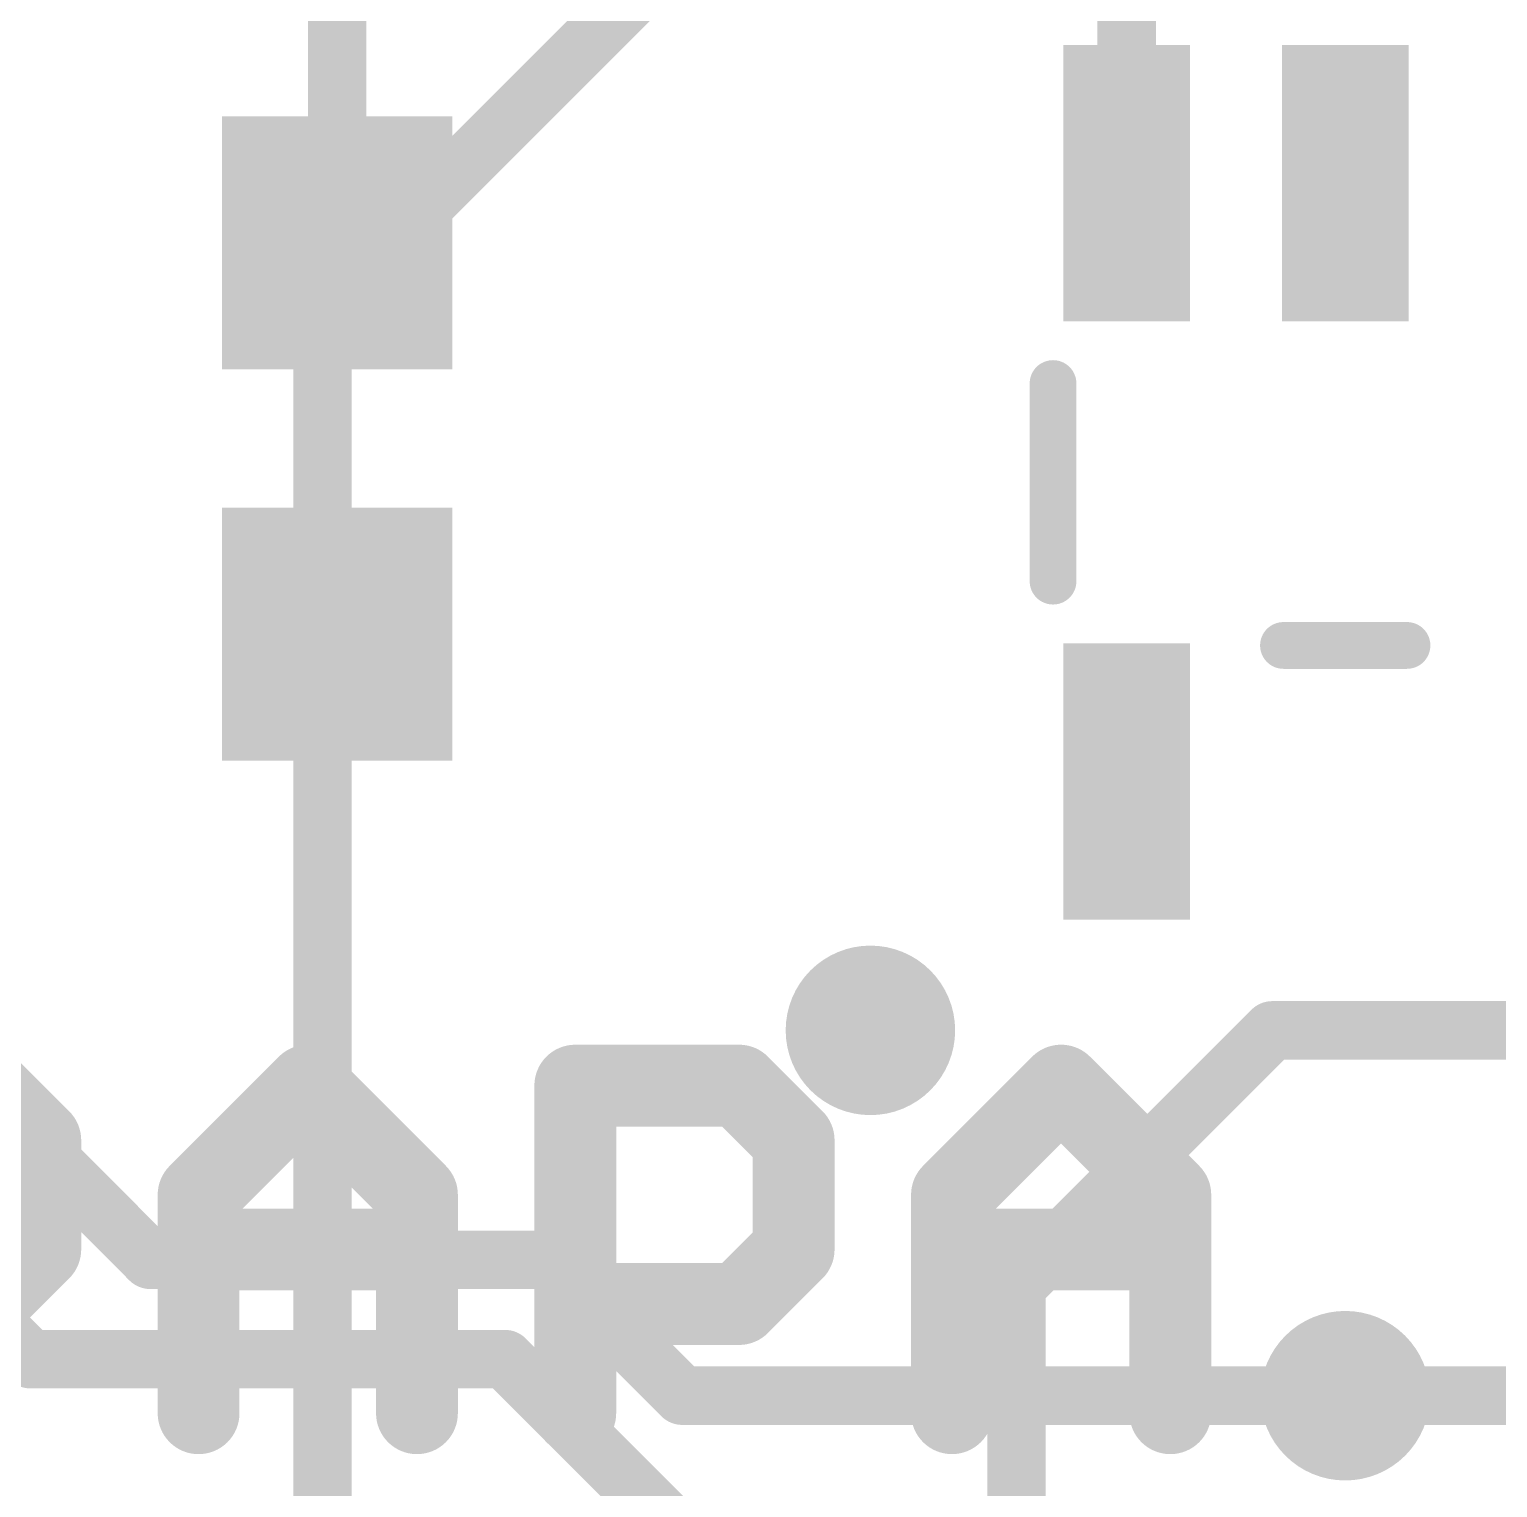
# Model space of a CAD drawing. Extents: x -11.6 to 46, y -5.8 to 74.7.
# Drawn here: x 21.11 to 27.49, y 49.77 to 56.1 of the extents above; entities that cross this region are included whole.
import ezdxf

# ---------------------------------------------------------------- set-up
doc = ezdxf.new("R2010")
doc.units = 0
for name, color, linetype in [('1', 12, 'CONTINUOUS'), ('16', 132, 'CONTINUOUS'), ('18', 110, 'CONTINUOUS'), ('21', 41, 'CONTINUOUS')]:
    doc.layers.add(name, color=color, linetype=linetype)

# ---------------------------------------------------------------- blocks, each defined once
blk = doc.blocks.new('RECT')
blk.add_solid([(-0.5, -0.5), (0.5, -0.5), (-0.5, 0.5), (0.5, 0.5)])
blk = doc.blocks.new('ROUNDV')
at = {"const_width": 0.5}
blk.add_lwpolyline([(0, -0.25, 1), (0, 0.25, 1), (0, -0.25)], format="xyb", dxfattribs=at)

msp = doc.modelspace()

# ---------------------------------------------------------------- linework, layer by layer
at = {"layer": '1', "const_width": 0.254}
for points in [[(25.8788, 55.4338), (25.8788, 56.4858)], [(22.4473, 55.1743), (22.4473, 56.2293)], [(20.1613, 52.2288), (21.6345, 50.7555)], [(19.3675, 52.07), (21.1137, 50.3238)], [(21.6345, 50.7555), (23.3564, 50.7555)], [(23.3564, 50.7555), (23.9469, 50.165)], [(21.1137, 50.3238), (23.1775, 50.3238)], [(23.1775, 50.3238), (25.4, 48.1013)], [(23.9469, 50.165), (26.8288, 50.165)]]:
    msp.add_lwpolyline(points, dxfattribs=at)
at = {"layer": '1', "const_width": 0.127}
for points in [[(25.8152, 55.4338, 1), (25.9423, 55.4338)], [(22.3837, 55.1743, 1), (22.5108, 55.1743)], [(21.6345, 50.819, 1), (21.6345, 50.6921)], [(21.5895, 50.7106, 1), (21.6794, 50.8005)], [(23.4013, 50.8005, 1), (23.3115, 50.7106)], [(23.3564, 50.6921, 1), (23.3564, 50.819)], [(21.1137, 50.3873, 1), (21.1137, 50.2603)], [(21.0688, 50.2788, 1), (21.1587, 50.3687)], [(23.2224, 50.3687, 1), (23.1326, 50.2788)], [(23.1775, 50.2603, 1), (23.1775, 50.3873)], [(23.9469, 50.2285, 1), (23.9469, 50.1015)], [(26.8288, 50.1015, 1), (26.8288, 50.2285)], [(23.902, 50.1201, 1), (23.9918, 50.2099)]]:
    msp.add_lwpolyline(points, format="xyb", dxfattribs=at)
at = {"layer": '16', "const_width": 0.254}
for points in [[(22.3838, 54.8957), (24.003, 56.515)], [(22.3838, 47.3075), (22.3838, 54.8957)], [(26.5113, 51.7525), (25.4, 50.6412)], [(26.5113, 51.7525), (33.02, 51.7525)], [(25.4, 50.6412), (25.4, 49.53)], [(26.8288, 50.165), (36.195, 50.165)]]:
    msp.add_lwpolyline(points, dxfattribs=at)
at = {"layer": '16', "const_width": 0.127}
for points in [[(22.4473, 54.8957, 1), (22.3203, 54.8957)], [(22.3388, 54.9407, 1), (22.4287, 54.8508)], [(26.5113, 51.816, 1), (26.5113, 51.689)], [(26.5562, 51.7076, 1), (26.4663, 51.7974)], [(25.4635, 50.6412, 1), (25.3365, 50.6412)], [(25.3551, 50.6862, 1), (25.4449, 50.5963)], [(26.8288, 50.2285, 1), (26.8288, 50.1015)]]:
    msp.add_lwpolyline(points, format="xyb", dxfattribs=at)
at = {"layer": '21'}
for points, const_width in [([(25.5587, 53.7044), (25.5587, 54.5632)], 0.2032), ([(27.0972, 53.425), (26.5603, 53.425)], 0.2032), ([(20.9198, 51.5124), (21.1571, 51.2751)], 0.3556), ([(21.8451, 51.0379), (22.3197, 51.5124)], 0.3556), ([(22.3197, 51.5124), (22.7942, 51.0379)], 0.3556), ([(23.4823, 50.0888), (23.4823, 51.5124)], 0.3556), ([(23.4823, 51.5124), (24.1941, 51.5124)], 0.3556), ([(24.1941, 51.5124), (24.4314, 51.2751)], 0.3556), ([(25.1195, 51.0379), (25.594, 51.5124)], 0.3556), ([(25.594, 51.5124), (26.0685, 51.0379)], 0.3556), ([(21.1571, 51.2751), (21.1571, 50.8006)], 0.3556), ([(24.4314, 51.2751), (24.4314, 50.8006)], 0.3556), ([(21.8451, 50.0888), (21.8451, 51.0379)], 0.3556), ([(22.7942, 51.0379), (22.7942, 50.0888)], 0.3556), ([(25.1195, 50.0888), (25.1195, 51.0379)], 0.3556), ([(26.0685, 51.0379), (26.0685, 50.0888)], 0.3556), ([(21.1571, 50.8006), (20.9198, 50.5633)], 0.3556), ([(21.8451, 50.8006), (22.7942, 50.8006)], 0.3556), ([(24.4314, 50.8006), (24.1941, 50.5633)], 0.3556), ([(25.1195, 50.8006), (26.0685, 50.8006)], 0.3556), ([(24.1941, 50.5633), (23.4823, 50.5633)], 0.3556)]:
    msp.add_lwpolyline(points, dxfattribs=dict(at, const_width=const_width))
for points, const_width in [([(25.6095, 54.5632, 1), (25.508, 54.5632)], 0.1016), ([(25.508, 53.7044, 1), (25.6095, 53.7044)], 0.1016), ([(26.5603, 53.4758, 1), (26.5603, 53.3742)], 0.1016), ([(27.0972, 53.3742, 1), (27.0972, 53.4758)], 0.1016), ([(22.3825, 51.5753, 1), (22.2568, 51.4496)], 0.1778), ([(22.3825, 51.4496, 1), (22.2568, 51.5753)], 0.1778), ([(23.5712, 51.5124, 1), (23.3934, 51.5124)], 0.1778), ([(23.4823, 51.6013, 1), (23.4823, 51.4235)], 0.1778), ([(24.257, 51.5753, 1), (24.1312, 51.4496)], 0.1778), ([(24.1941, 51.4235, 1), (24.1941, 51.6013)], 0.1778), ([(25.6568, 51.5753, 1), (25.5311, 51.4496)], 0.1778), ([(25.6568, 51.4496, 1), (25.5311, 51.5753)], 0.1778), ([(21.246, 51.2751, 1), (21.0682, 51.2751)], 0.1778), ([(24.5203, 51.2751, 1), (24.3425, 51.2751)], 0.1778), ([(21.0942, 51.2123, 1), (21.2199, 51.338)], 0.1778), ([(24.3685, 51.2123, 1), (24.4942, 51.338)], 0.1778), ([(21.934, 51.0379, 1), (21.7562, 51.0379)], 0.1778), ([(21.7823, 51.1007, 1), (21.908, 50.975)], 0.1778), ([(22.8831, 51.0379, 1), (22.7053, 51.0379)], 0.1778), ([(22.7314, 50.975, 1), (22.8571, 51.1007)], 0.1778), ([(25.2083, 51.0379, 1), (25.0306, 51.0379)], 0.1778), ([(25.0566, 51.1007, 1), (25.1823, 50.975)], 0.1778), ([(26.1574, 51.0379, 1), (25.9796, 51.0379)], 0.1778), ([(26.0057, 50.975, 1), (26.1314, 51.1007)], 0.1778), ([(21.2199, 50.7377, 1), (21.0942, 50.8635)], 0.1778), ([(21.8451, 50.8895, 1), (21.8451, 50.7117)], 0.1778), ([(22.7942, 50.7117, 1), (22.7942, 50.8895)], 0.1778), ([(24.4942, 50.7377, 1), (24.3685, 50.8635)], 0.1778), ([(25.1195, 50.8895, 1), (25.1195, 50.7117)], 0.1778), ([(26.0685, 50.7117, 1), (26.0685, 50.8895)], 0.1778), ([(21.0682, 50.8006, 1), (21.246, 50.8006)], 0.1778), ([(24.3425, 50.8006, 1), (24.5203, 50.8006)], 0.1778), ([(23.4823, 50.6522, 1), (23.4823, 50.4744)], 0.1778), ([(24.1941, 50.4744, 1), (24.1941, 50.6522)], 0.1778), ([(24.1312, 50.6262, 1), (24.257, 50.5005)], 0.1778), ([(21.7562, 50.0888, 1), (21.934, 50.0888)], 0.1778), ([(22.7053, 50.0888, 1), (22.8831, 50.0888)], 0.1778), ([(23.3934, 50.0888, 1), (23.5712, 50.0888)], 0.1778), ([(25.0306, 50.0888, 1), (25.2083, 50.0888)], 0.1778), ([(25.9796, 50.0888, 1), (26.1574, 50.0888)], 0.1778)]:
    msp.add_lwpolyline(points, format="xyb", dxfattribs=dict(at, const_width=const_width))

# ---------------------------------------------------------------- block references
at = {"layer": '1', "xscale": 0.55, "yscale": 1.2, "rotation": 180}
for p in [(25.8788, 55.4338), (26.8288, 55.4338), (25.8788, 52.8337)]:
    msp.add_blockref('RECT', p, dxfattribs=at)
at = {"layer": '1', "xscale": 1.1, "rotation": 270}
for p in [(22.4473, 55.1743), (22.4473, 53.4743)]:
    msp.add_blockref('RECT', p, dxfattribs=at)
at = {"layer": '18', "xscale": 0.7366, "yscale": 0.7366}
for p in [(24.765, 51.7525), (24.765, 51.7525), (26.8288, 50.165), (26.8288, 50.165)]:
    msp.add_blockref('ROUNDV', p, dxfattribs=at)

doc.saveas('drawing.dxf')
